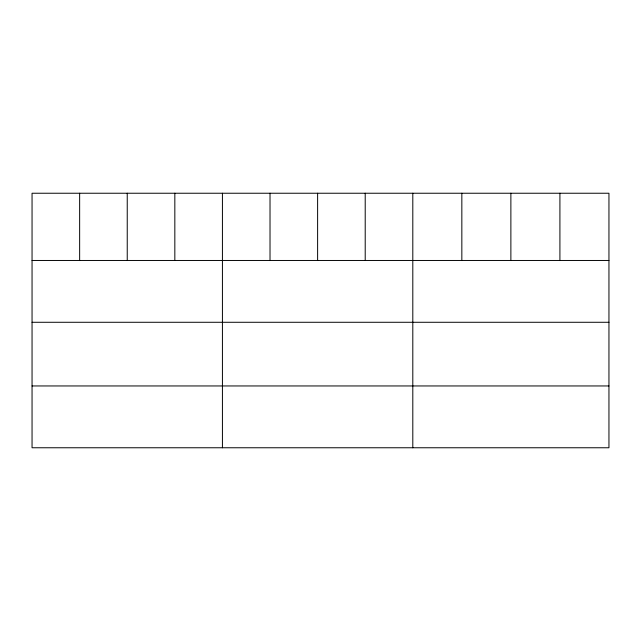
<?xml version="1.0" encoding="UTF-8"?>
<svg xmlns="http://www.w3.org/2000/svg" width="641" height="641" viewBox="0 0 641 641"><rect width="100%" height="100%" fill="white"/><g stroke="black" fill="none" stroke-linecap="round" stroke-linejoin="round"><path stroke-width="0.96" d="M608.95 322.279L608.95 193.237L32.05 193.237L32.05 447.763L608.95 447.763L608.95 322.279L32.05 322.279M32.05 260.47L608.95 260.47M32.05 385.954L608.95 385.954M559.913 193.237L559.913 260.47M510.877 193.237L510.877 260.47M461.841 193.237L461.841 260.47M412.804 193.237L412.804 447.763M365.21 193.237L365.21 260.47M317.615 193.237L317.615 260.47M270.021 193.237L270.021 260.47M222.427 193.237L222.427 447.763M174.833 193.237L174.833 260.47M127.239 193.237L127.239 260.47M79.644 193.237L79.644 260.47"/></g></svg>
